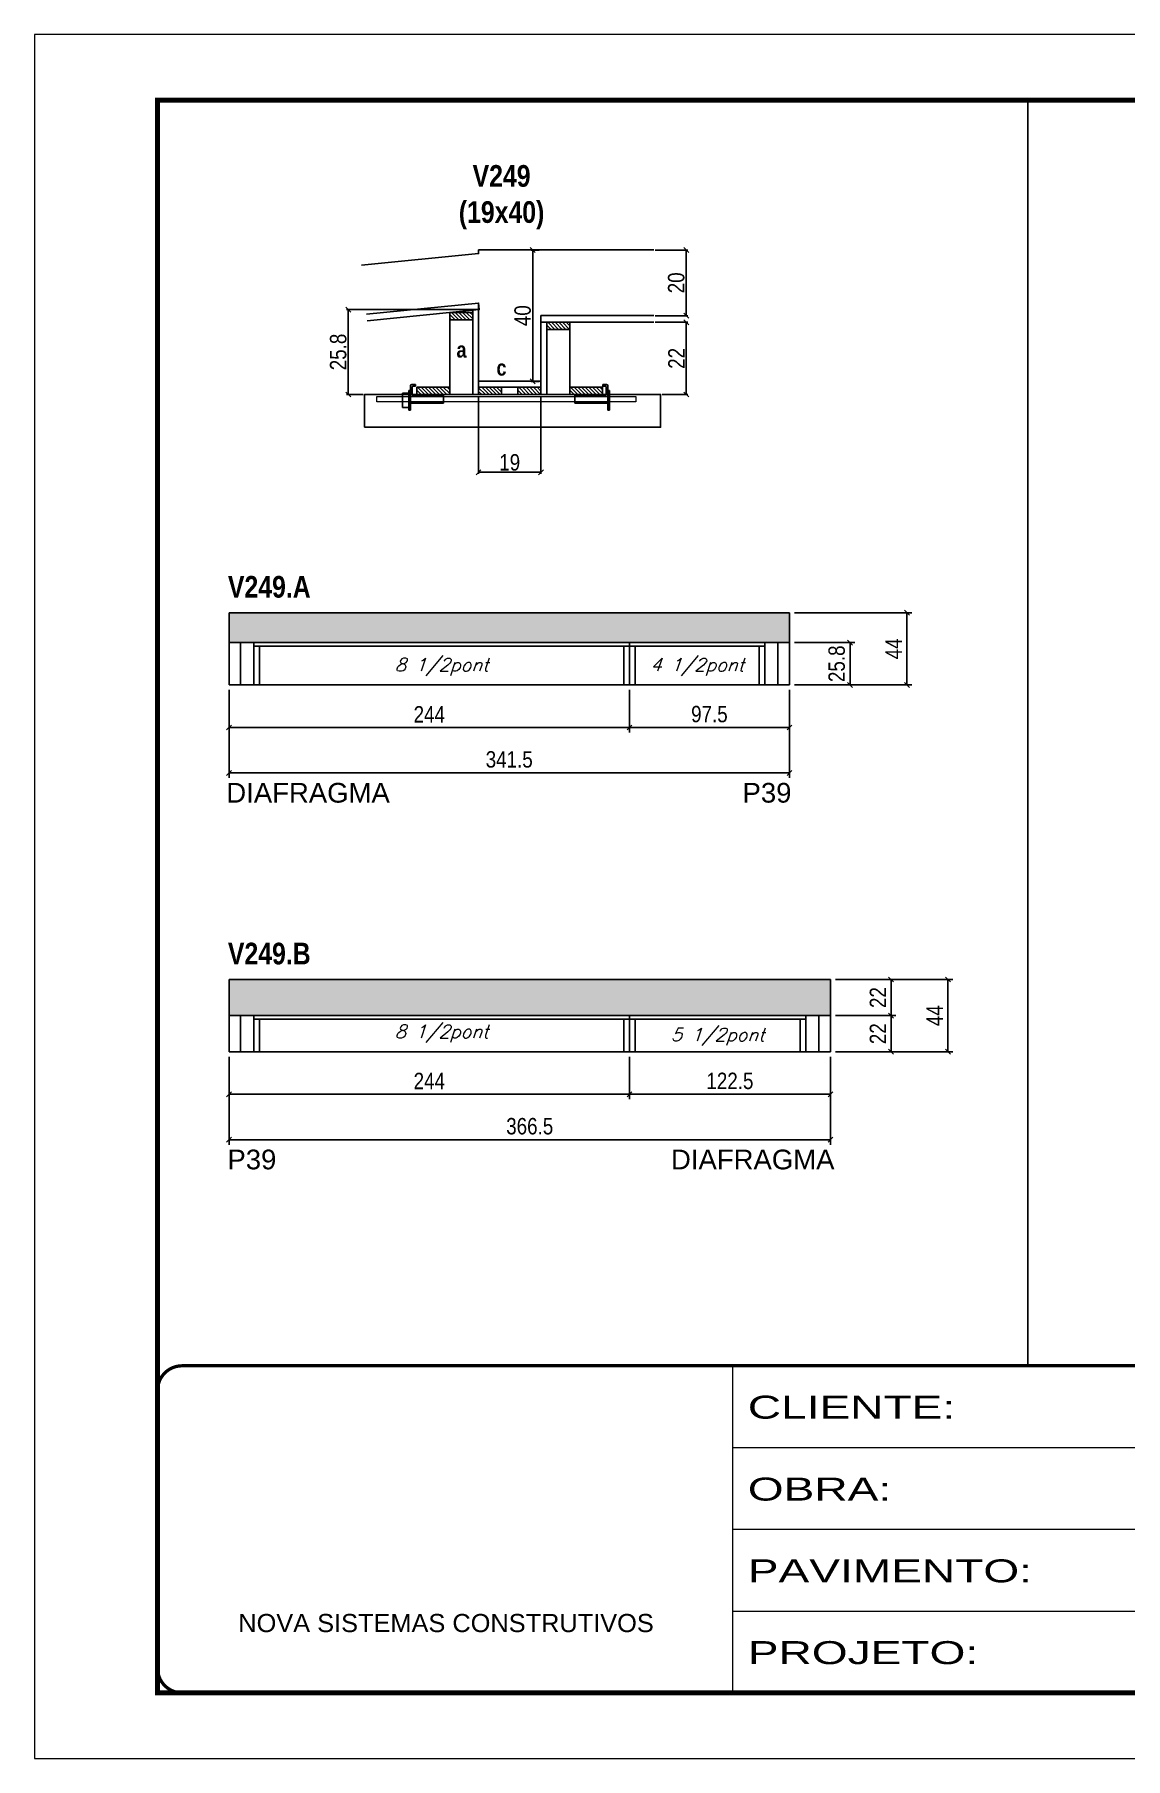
# Model space of a CAD drawing. Extents: x 3309 to 9590, y -2522 to 15424.
# Drawn here: x 6493 to 7158, y 8964 to 10014 of the extents above; entities that cross this region are included whole.
import ezdxf

# ---------------------------------------------------------------- set-up
doc = ezdxf.new("R2010")
doc.units = 0
doc.linetypes.add('CONTINUO', pattern=[0])
doc.linetypes.add('DASHED', pattern=[0.75, 0.5, -0.25])
for name, color, linetype in [('5', 5, 'Continuous'), ('barrote', 251, 'Continuous'), ('COTA', 241, 'Continuous'), ('detalhes', 4, 'Continuous'), ('NOMENCLATURA', 7, 'Continuous'), ('Painéis', 200, 'Continuous'), ('presilha', 1, 'Continuous'), ('SARR_2.2x10', 60, 'Continuous'), ('SARR_2.2x7', 40, 'Continuous'), ('SARR_3.5x7', 81, 'Continuous'), ('texto', 7, 'Continuous')]:
    doc.layers.add(name, color=color, linetype=linetype)
for name, color, linetype, lineweight in [('CONCRETO', 251, 'Continuous', 25), ('Folhas', 255, 'Continuous', 9), ('SARRAFO DE PRESSAO', 251, 'DASHED', 9), ('SCO-___-LAJ', 2, 'Continuous', 0)]:
    doc.layers.add(name, color=color, linetype=linetype, lineweight=lineweight)
doc.styles.add('ARIAL', font='arial.ttf')
doc.styles.add('COTA TECNICA', font='techl___.ttf', dxfattribs={"height": 10})
doc.styles.add('COTA TECNICA 2X', font='techl___.ttf', dxfattribs={"height": 10})
doc.styles.add('Romans', font='romans.shx')
doc.styles.get("Standard").update_dxf_attribs({"font": 'arial.ttf'})
doc.styles.add('TECNICA', font='techb___.ttf', dxfattribs={"height": 10})
doc.styles.add('Tecnologia', font='')
doc.styles.get('Tecnologia').set_extended_font_data('Forgotten Futurist')
doc.dimstyles.new('PAINEL', dxfattribs={"dimtxt": 10, "dimasz": 3, "dimexe": 3, "dimexo": 3, "dimgap": 3, "dimtad": 1, "dimdec": 1, "dimzin": 12, "dimdsep": 46, "dimtxsty": 'COTA TECNICA', "dimblk1": 'OBLIQUE', "dimblk2": 'OBLIQUE', "dimsah": 1, "dimcen": 0.9, "dimclrd": 4, "dimclre": 4, "dimclrt": 240, "dimadec": 1, "dimazin": 3, "dimtfac": 1, "dimtdec": 1, "dimtmove": 0, "dimatfit": 3, "dimfxl": 1, "dimtolj": 1, "dimtzin": 12, "dimarcsym": 0})
doc.dimstyles.new('SECAO', dxfattribs={"dimscale": 0.333333, "dimtxt": 5, "dimasz": 9, "dimexe": 3, "dimexo": 3, "dimgap": 3, "dimtad": 1, "dimdec": 1, "dimlfac": 0.5, "dimzin": 12, "dimdsep": 46, "dimtxsty": 'COTA TECNICA 2X', "dimblk1": 'OBLIQUE', "dimblk2": 'OBLIQUE', "dimsah": 1, "dimcen": 0.9, "dimclrd": 4, "dimclre": 4, "dimclrt": 240, "dimadec": 1, "dimazin": 3, "dimtfac": 1, "dimtdec": 1, "dimtmove": 0, "dimatfit": 3, "dimfxl": 1, "dimtolj": 1, "dimtzin": 12, "dimarcsym": 0})
pattern_1 = [(135, (39999.0808, -113717.8474), (-1.122532015, -1.122532015), [])]

# ---------------------------------------------------------------- blocks, each defined once
blk = doc.blocks.new('9999999999')
at = {"color": 30, "linetype": 'CONTINUO'}
for p, q in [((98564.6, 34230.2), (98564.6, 34429.4)), ((98564.6, 34379.6), (99584, 34379.6)), ((98564.6, 34329.8), (99488, 34329.8)), ((98564.6, 34280), (99488, 34280))]:
    blk.add_line(p, q, dxfattribs=at)
at = {"color": 30, "linetype": 'CONTINUO', "const_width": 2}
blk.add_lwpolyline([(99584, 34230.2), (99584, 34414.4, 0.414214), (99569, 34429.4), (98229, 34429.4, 0.414214), (98214, 34414.4), (98214, 34245.2, 0.414214), (98229, 34230.2), (99584, 34230.2)], format="xyb", dxfattribs=at)
at = {"layer": 'Folhas'}
blk.add_lwpolyline([(98139, 34190.2), (99624, 34190.2), (99624, 35240.2), (98139, 35240.2)], close=True, dxfattribs=at)
at = {"layer": 'Folhas', "color": 30, "const_width": 3}
blk.add_lwpolyline([(98214, 34230.2), (99584, 34230.2), (99584, 35200.2), (98214, 35200.2)], close=True, dxfattribs=at)
at = {"color": 7, "linetype": 'Continuous', "ltscale": 5, "style": 'ARIAL'}
blk.add_text('NOVA SISTEMAS CONSTRUTIVOS', height=11.059, dxfattribs=at).set_placement((98263.2, 34267.2))
at = {"layer": 'Folhas', "color": 7, "style": 'Tecnologia', "width": 1.5}
for s, p in [('CLIENTE:', (98573.7, 34397.2)), ('OBRA:', (98573.7, 34347.3)), ('PAVIMENTO:', (98573.7, 34297.5)), ('PROJETO:', (98573.7, 34247.7))]:
    blk.add_text(s, height=14, dxfattribs=at).set_placement(p)
blk = doc.blocks.new('_Oblique')
at = {"color": 0, "linetype": 'ByBlock', "lineweight": -2}
blk.add_line((-0.5, -0.5), (0.5, 0.5), dxfattribs=at)
blk = doc.blocks.new('*D585')
at = {"layer": 'COTA', "color": 4, "lineweight": -2, "transparency": 16777216}
for p, q in [((6763.5, 9793.3), (6763.5, 9745.9)), ((6801.5, 9793.3), (6801.5, 9745.9)), ((6801.5, 9746.9), (6763.5, 9746.9))]:
    blk.add_line(p, q, dxfattribs=at)
at = {"layer": 'Defpoints', "color": 0, "transparency": 16777216}
for p in [(6763.5, 9794.3), (6801.5, 9794.3), (6763.5, 9746.9)]:
    blk.add_point(p, dxfattribs=at)
at = {"layer": 'COTA', "color": 4, "lineweight": -2, "transparency": 16777216, "xscale": 3, "yscale": 3, "zscale": 3, "rotation": 180}
blk.add_blockref('_Oblique', (6763.5, 9746.9), dxfattribs=at)
at = {"layer": 'COTA', "color": 4, "lineweight": -2, "transparency": 16777216, "xscale": 3, "yscale": 3, "zscale": 3}
blk.add_blockref('_Oblique', (6801.5, 9746.9), dxfattribs=at)
at = {"layer": 'COTA', "color": 240, "transparency": 16777216, "insert": (6782.5, 9752.9), "char_height": 10, "attachment_point": 5, "style": 'COTA TECNICA 2X'}
blk.add_mtext('\\A1;19', dxfattribs=at)
blk = doc.blocks.new('PRESILHA METÁLICA 1')
at = {"layer": 'presilha'}
for p, q in [((7.5, 10.6), (7.5, 19.9)), ((12, 21), (8.6, 21)), ((9, 11.6), (9, 18.9)), ((12, 19.5), (9.6, 19.5)), ((12, 21), (12, 19.5)), ((0, 13), (6, 13)), ((0, 13), (0, 0)), ((6, 0), (0, 0)), ((6, 15.5), (7.5, 15.5)), ((6, -2.5), (6, 15.5)), ((6, 13), (6, 0)), ((7.5, 15.5), (7.5, -2.5)), ((37.5, 4.1), (7.5, 4.1)), ((37.5, 11), (9.6, 11)), ((37.5, 11), (37.5, 4.1)), ((7.5, -2.5), (6, -2.5))]:
    blk.add_line(p, q, dxfattribs=at)
for centre, radius, start, end in [((8.6, 19.9), 1.14, 90, 180), ((9.6, 18.9), 0.57, 90, 180), ((9.6, 11.6), 0.57, 180, 270)]:
    blk.add_arc(centre, radius, start, end, dxfattribs=at)
blk = doc.blocks.new('PRESILHA METÁLICA 2')
at = {"layer": 'presilha'}
for p, q in [((-5.2, 23.5), (-5.2, 22)), ((-5.2, 23.5), (-1.9, 23.5)), ((-5.2, 22), (-2.8, 22)), ((-2.2, 14.1), (-2.2, 21.4)), ((0.8, 18), (-0.8, 18)), ((-0.8, 18), (-0.8, 0)), ((-0.8, 14.6), (-0.8, 22.4)), ((0.8, 0), (0.8, 18)), ((-30.8, 13.5), (-30.8, 6.6)), ((-30.8, 13.5), (-2.8, 13.5)), ((-30.8, 6.6), (-0.8, 6.6)), ((-0.8, 0), (0.8, 0))]:
    blk.add_line(p, q, dxfattribs=at)
for centre, radius, start, end in [((-2.8, 21.4), 0.57, 0, 90), ((-1.9, 22.4), 1.14, 0, 90), ((-2.8, 14.1), 0.57, 270, 0)]:
    blk.add_arc(centre, radius, start, end, dxfattribs=at)
blk = doc.blocks.new('*D586')
at = {"layer": 'COTA', "color": 4, "lineweight": -2, "transparency": 16777216}
for p, q in [((6800.5, 9882.3), (6795.5, 9882.3)), ((6796.5, 9802.3), (6796.5, 9882.3)), ((6800.5, 9802.3), (6795.5, 9802.3))]:
    blk.add_line(p, q, dxfattribs=at)
at = {"layer": 'Defpoints', "color": 0, "transparency": 16777216}
for p in [(6796.5, 9882.3), (6801.5, 9882.3), (6801.5, 9802.3)]:
    blk.add_point(p, dxfattribs=at)
at = {"layer": 'COTA', "color": 4, "lineweight": -2, "transparency": 16777216, "xscale": 3, "yscale": 3, "zscale": 3}
for p, rotation in [((6796.5, 9882.3), 90), ((6796.5, 9802.3), 270)]:
    blk.add_blockref('_Oblique', p, dxfattribs=dict(at, rotation=rotation))
at = {"layer": 'COTA', "color": 240, "transparency": 16777216, "insert": (6790.4, 9842.3), "char_height": 10, "attachment_point": 5, "rotation": 90, "style": 'COTA TECNICA 2X'}
blk.add_mtext('\\A1;40', dxfattribs=at)
blk = doc.blocks.new('*D587')
at = {"layer": 'COTA', "color": 4, "lineweight": -2, "transparency": 16777216}
for p, q in [((6871.2, 9838.3), (6891.1, 9838.3)), ((6890.1, 9794.3), (6890.1, 9838.3)), ((6875.4, 9794.3), (6891.1, 9794.3))]:
    blk.add_line(p, q, dxfattribs=at)
at = {"layer": 'Defpoints', "color": 0, "transparency": 16777216}
for p in [(6870.2, 9838.3), (6890.1, 9838.3), (6874.4, 9794.3)]:
    blk.add_point(p, dxfattribs=at)
at = {"layer": 'COTA', "color": 4, "lineweight": -2, "transparency": 16777216, "xscale": 3, "yscale": 3, "zscale": 3}
for p, rotation in [((6890.1, 9838.3), 90), ((6890.1, 9794.3), 270)]:
    blk.add_blockref('_Oblique', p, dxfattribs=dict(at, rotation=rotation))
at = {"layer": 'COTA', "color": 240, "transparency": 16777216, "insert": (6884.1, 9816.3), "char_height": 10, "attachment_point": 5, "rotation": 90, "style": 'COTA TECNICA 2X'}
blk.add_mtext('\\A1;22', dxfattribs=at)
blk = doc.blocks.new('*D588')
at = {"layer": 'COTA', "color": 4, "lineweight": -2, "transparency": 16777216}
for p, q in [((6871.2, 9882.3), (6891.1, 9882.3)), ((6890.1, 9842.3), (6890.1, 9882.3)), ((6871.2, 9842.3), (6891.1, 9842.3))]:
    blk.add_line(p, q, dxfattribs=at)
at = {"layer": 'Defpoints', "color": 0, "transparency": 16777216}
for p in [(6870.2, 9882.3), (6890.1, 9882.3), (6870.2, 9842.3)]:
    blk.add_point(p, dxfattribs=at)
at = {"layer": 'COTA', "color": 4, "lineweight": -2, "transparency": 16777216, "xscale": 3, "yscale": 3, "zscale": 3}
for p, rotation in [((6890.1, 9882.3), 90), ((6890.1, 9842.3), 270)]:
    blk.add_blockref('_Oblique', p, dxfattribs=dict(at, rotation=rotation))
at = {"layer": 'COTA', "color": 240, "transparency": 16777216, "insert": (6884, 9862.3), "char_height": 10, "attachment_point": 5, "rotation": 90, "style": 'COTA TECNICA 2X'}
blk.add_mtext('\\A1;20', dxfattribs=at)
blk = doc.blocks.new('*D589')
at = {"layer": 'COTA', "color": 4, "lineweight": -2, "transparency": 16777216}
for p, q in [((6762.5, 9846), (6683.1, 9846)), ((6684.1, 9794.3), (6684.1, 9846)), ((6693.1, 9794.3), (6683.1, 9794.3))]:
    blk.add_line(p, q, dxfattribs=at)
at = {"layer": 'Defpoints', "color": 0, "transparency": 16777216}
for p in [(6684.1, 9846), (6763.5, 9846), (6694.1, 9794.3)]:
    blk.add_point(p, dxfattribs=at)
at = {"layer": 'COTA', "color": 4, "lineweight": -2, "transparency": 16777216, "xscale": 3, "yscale": 3, "zscale": 3}
for p, rotation in [((6684.1, 9846), 90), ((6684.1, 9794.3), 270)]:
    blk.add_blockref('_Oblique', p, dxfattribs=dict(at, rotation=rotation))
at = {"layer": 'COTA', "color": 240, "transparency": 16777216, "insert": (6678, 9820.2), "char_height": 10, "attachment_point": 5, "rotation": 90, "style": 'COTA TECNICA 2X'}
blk.add_mtext('\\A1;25.8', dxfattribs=at)
blk = doc.blocks.new('*D590')
at = {"layer": 'COTA', "color": 4, "linetype": 'ByBlock', "lineweight": -2, "transparency": 16777216}
for p, q in [((6855.5, 9614.4), (6855.5, 9588.5)), ((6953, 9614.4), (6953, 9588.5)), ((6953, 9591.5), (6855.5, 9591.5))]:
    blk.add_line(p, q, dxfattribs=at)
at = {"layer": 'Defpoints', "color": 0, "linetype": 'ByBlock', "transparency": 16777216}
for p in [(6855.5, 9617.4), (6953, 9617.4), (6855.5, 9591.5)]:
    blk.add_point(p, dxfattribs=at)
at = {"layer": 'COTA', "color": 4, "linetype": 'ByBlock', "lineweight": -2, "transparency": 16777216, "xscale": 3, "yscale": 3, "zscale": 3, "rotation": 180}
blk.add_blockref('_Oblique', (6855.5, 9591.5), dxfattribs=at)
at = {"layer": 'COTA', "color": 4, "linetype": 'ByBlock', "lineweight": -2, "transparency": 16777216, "xscale": 3, "yscale": 3, "zscale": 3}
blk.add_blockref('_Oblique', (6953, 9591.5), dxfattribs=at)
at = {"layer": 'COTA', "color": 240, "linetype": 'ByBlock', "transparency": 16777216, "insert": (6904.2, 9599.6), "char_height": 10, "attachment_point": 5, "style": 'COTA TECNICA'}
blk.add_mtext('\\A1;97.5', dxfattribs=at)
blk = doc.blocks.new('*D591')
at = {"layer": 'COTA', "color": 4, "linetype": 'ByBlock', "lineweight": -2, "transparency": 16777216}
for p, q in [((6611.5, 9614.4), (6611.5, 9588.5)), ((6855.5, 9614.4), (6855.5, 9588.5)), ((6855.5, 9591.5), (6611.5, 9591.5))]:
    blk.add_line(p, q, dxfattribs=at)
at = {"layer": 'Defpoints', "color": 0, "linetype": 'ByBlock', "transparency": 16777216}
for p in [(6611.5, 9617.4), (6855.5, 9617.4), (6611.5, 9591.5)]:
    blk.add_point(p, dxfattribs=at)
at = {"layer": 'COTA', "color": 4, "linetype": 'ByBlock', "lineweight": -2, "transparency": 16777216, "xscale": 3, "yscale": 3, "zscale": 3, "rotation": 180}
blk.add_blockref('_Oblique', (6611.5, 9591.5), dxfattribs=at)
at = {"layer": 'COTA', "color": 4, "linetype": 'ByBlock', "lineweight": -2, "transparency": 16777216, "xscale": 3, "yscale": 3, "zscale": 3}
blk.add_blockref('_Oblique', (6855.5, 9591.5), dxfattribs=at)
at = {"layer": 'COTA', "color": 240, "linetype": 'ByBlock', "transparency": 16777216, "insert": (6733.5, 9599.5), "char_height": 10, "attachment_point": 5, "style": 'COTA TECNICA'}
blk.add_mtext('\\A1;244', dxfattribs=at)
blk = doc.blocks.new('*D592')
at = {"layer": 'COTA', "color": 4, "linetype": 'ByBlock', "lineweight": -2, "transparency": 16777216}
for p, q in [((6611.5, 9614.4), (6611.5, 9560.8)), ((6953, 9614.4), (6953, 9560.8)), ((6953, 9563.8), (6611.5, 9563.8))]:
    blk.add_line(p, q, dxfattribs=at)
at = {"layer": 'Defpoints', "color": 0, "linetype": 'ByBlock', "transparency": 16777216}
for p in [(6611.5, 9617.4), (6953, 9617.4), (6611.5, 9563.8)]:
    blk.add_point(p, dxfattribs=at)
at = {"layer": 'COTA', "color": 4, "linetype": 'ByBlock', "lineweight": -2, "transparency": 16777216, "xscale": 3, "yscale": 3, "zscale": 3, "rotation": 180}
blk.add_blockref('_Oblique', (6611.5, 9563.8), dxfattribs=at)
at = {"layer": 'COTA', "color": 4, "linetype": 'ByBlock', "lineweight": -2, "transparency": 16777216, "xscale": 3, "yscale": 3, "zscale": 3}
blk.add_blockref('_Oblique', (6953, 9563.8), dxfattribs=at)
at = {"layer": 'COTA', "color": 240, "linetype": 'ByBlock', "transparency": 16777216, "insert": (6782.2, 9572), "char_height": 10, "attachment_point": 5, "style": 'COTA TECNICA'}
blk.add_mtext('\\A1;341.5', dxfattribs=at)
blk = doc.blocks.new('*D593')
at = {"layer": 'COTA', "color": 4, "lineweight": -2, "transparency": 16777216}
for p, q in [((6956, 9643.2), (6992.9, 9643.2)), ((6989.9, 9643.2), (6989.9, 9617.4)), ((6956, 9617.4), (6992.9, 9617.4))]:
    blk.add_line(p, q, dxfattribs=at)
at = {"layer": 'Defpoints', "color": 0, "transparency": 16777216}
for p in [(6953, 9643.2), (6953, 9617.4), (6989.9, 9617.4)]:
    blk.add_point(p, dxfattribs=at)
at = {"layer": 'COTA', "color": 4, "lineweight": -2, "transparency": 16777216, "xscale": 3, "yscale": 3, "zscale": 3}
for p, rotation in [((6989.9, 9643.2), 90), ((6989.9, 9617.4), 270)]:
    blk.add_blockref('_Oblique', p, dxfattribs=dict(at, rotation=rotation))
at = {"layer": 'COTA', "color": 240, "transparency": 16777216, "insert": (6981.8, 9630.3), "char_height": 10, "attachment_point": 5, "rotation": 90, "style": 'COTA TECNICA'}
blk.add_mtext('\\A1;25.8', dxfattribs=at)
blk = doc.blocks.new('*D594')
at = {"layer": 'COTA', "color": 4, "lineweight": -2, "transparency": 16777216}
for p, q in [((6956, 9661.4), (7027.6, 9661.4)), ((7024.6, 9617.4), (7024.6, 9661.4)), ((6956, 9617.4), (7027.6, 9617.4))]:
    blk.add_line(p, q, dxfattribs=at)
at = {"layer": 'Defpoints', "color": 0, "transparency": 16777216}
for p in [(6953, 9661.4), (7024.6, 9661.4), (6953, 9617.4)]:
    blk.add_point(p, dxfattribs=at)
at = {"layer": 'COTA', "color": 4, "lineweight": -2, "transparency": 16777216, "xscale": 3, "yscale": 3, "zscale": 3}
for p, rotation in [((7024.6, 9661.4), 90), ((7024.6, 9617.4), 270)]:
    blk.add_blockref('_Oblique', p, dxfattribs=dict(at, rotation=rotation))
at = {"layer": 'COTA', "color": 240, "transparency": 16777216, "insert": (7016.5, 9639.4), "char_height": 10, "attachment_point": 5, "rotation": 90, "style": 'COTA TECNICA'}
blk.add_mtext('\\A1;44', dxfattribs=at)
blk = doc.blocks.new('*D595')
at = {"layer": 'COTA', "color": 4, "linetype": 'ByBlock', "lineweight": -2, "transparency": 16777216}
for p, q in [((6855.5, 9391), (6855.5, 9365.1)), ((6978, 9391), (6978, 9365.1)), ((6978, 9368.1), (6855.5, 9368.1))]:
    blk.add_line(p, q, dxfattribs=at)
at = {"layer": 'Defpoints', "color": 0, "linetype": 'ByBlock', "transparency": 16777216}
for p in [(6855.5, 9394), (6978, 9394), (6855.5, 9368.1)]:
    blk.add_point(p, dxfattribs=at)
at = {"layer": 'COTA', "color": 4, "linetype": 'ByBlock', "lineweight": -2, "transparency": 16777216, "xscale": 3, "yscale": 3, "zscale": 3, "rotation": 180}
blk.add_blockref('_Oblique', (6855.5, 9368.1), dxfattribs=at)
at = {"layer": 'COTA', "color": 4, "linetype": 'ByBlock', "lineweight": -2, "transparency": 16777216, "xscale": 3, "yscale": 3, "zscale": 3}
blk.add_blockref('_Oblique', (6978, 9368.1), dxfattribs=at)
at = {"layer": 'COTA', "color": 240, "linetype": 'ByBlock', "transparency": 16777216, "insert": (6916.7, 9376.2), "char_height": 10, "attachment_point": 5, "style": 'COTA TECNICA'}
blk.add_mtext('\\A1;122.5', dxfattribs=at)
blk = doc.blocks.new('*D596')
at = {"layer": 'COTA', "color": 4, "linetype": 'ByBlock', "lineweight": -2, "transparency": 16777216}
for p, q in [((6611.5, 9391), (6611.5, 9365.1)), ((6855.5, 9391), (6855.5, 9365.1)), ((6855.5, 9368.1), (6611.5, 9368.1))]:
    blk.add_line(p, q, dxfattribs=at)
at = {"layer": 'Defpoints', "color": 0, "linetype": 'ByBlock', "transparency": 16777216}
for p in [(6611.5, 9394), (6855.5, 9394), (6611.5, 9368.1)]:
    blk.add_point(p, dxfattribs=at)
at = {"layer": 'COTA', "color": 4, "linetype": 'ByBlock', "lineweight": -2, "transparency": 16777216, "xscale": 3, "yscale": 3, "zscale": 3, "rotation": 180}
blk.add_blockref('_Oblique', (6611.5, 9368.1), dxfattribs=at)
at = {"layer": 'COTA', "color": 4, "linetype": 'ByBlock', "lineweight": -2, "transparency": 16777216, "xscale": 3, "yscale": 3, "zscale": 3}
blk.add_blockref('_Oblique', (6855.5, 9368.1), dxfattribs=at)
at = {"layer": 'COTA', "color": 240, "linetype": 'ByBlock', "transparency": 16777216, "insert": (6733.5, 9376.2), "char_height": 10, "attachment_point": 5, "style": 'COTA TECNICA'}
blk.add_mtext('\\A1;244', dxfattribs=at)
blk = doc.blocks.new('*D597')
at = {"layer": 'COTA', "color": 4, "linetype": 'ByBlock', "lineweight": -2, "transparency": 16777216}
for p, q in [((6611.5, 9391), (6611.5, 9337.4)), ((6978, 9391), (6978, 9337.4)), ((6978, 9340.4), (6611.5, 9340.4))]:
    blk.add_line(p, q, dxfattribs=at)
at = {"layer": 'Defpoints', "color": 0, "linetype": 'ByBlock', "transparency": 16777216}
for p in [(6611.5, 9394), (6978, 9394), (6611.5, 9340.4)]:
    blk.add_point(p, dxfattribs=at)
at = {"layer": 'COTA', "color": 4, "linetype": 'ByBlock', "lineweight": -2, "transparency": 16777216, "xscale": 3, "yscale": 3, "zscale": 3, "rotation": 180}
blk.add_blockref('_Oblique', (6611.5, 9340.4), dxfattribs=at)
at = {"layer": 'COTA', "color": 4, "linetype": 'ByBlock', "lineweight": -2, "transparency": 16777216, "xscale": 3, "yscale": 3, "zscale": 3}
blk.add_blockref('_Oblique', (6978, 9340.4), dxfattribs=at)
at = {"layer": 'COTA', "color": 240, "linetype": 'ByBlock', "transparency": 16777216, "insert": (6794.7, 9348.6), "char_height": 10, "attachment_point": 5, "style": 'COTA TECNICA'}
blk.add_mtext('\\A1;366.5', dxfattribs=at)
blk = doc.blocks.new('*D598')
at = {"layer": 'COTA', "color": 4, "lineweight": -2, "transparency": 16777216}
for p, q in [((6981, 9416), (7017.9, 9416)), ((7014.9, 9416), (7014.9, 9394)), ((6981, 9394), (7017.9, 9394))]:
    blk.add_line(p, q, dxfattribs=at)
at = {"layer": 'Defpoints', "color": 0, "transparency": 16777216}
for p in [(6978, 9416), (6978, 9394), (7014.9, 9394)]:
    blk.add_point(p, dxfattribs=at)
at = {"layer": 'COTA', "color": 4, "lineweight": -2, "transparency": 16777216, "xscale": 3, "yscale": 3, "zscale": 3}
for p, rotation in [((7014.9, 9416), 90), ((7014.9, 9394), 270)]:
    blk.add_blockref('_Oblique', p, dxfattribs=dict(at, rotation=rotation))
at = {"layer": 'COTA', "color": 240, "transparency": 16777216, "insert": (7006.9, 9405), "char_height": 10, "attachment_point": 5, "rotation": 90, "style": 'COTA TECNICA'}
blk.add_mtext('\\A1;22', dxfattribs=at)
blk = doc.blocks.new('*D599')
at = {"layer": 'COTA', "color": 4, "lineweight": -2, "transparency": 16777216}
for p, q in [((6981, 9438), (7017.9, 9438)), ((7014.9, 9416), (7014.9, 9438)), ((6981, 9416), (7017.9, 9416))]:
    blk.add_line(p, q, dxfattribs=at)
at = {"layer": 'Defpoints', "color": 0, "transparency": 16777216}
for p in [(6978, 9438), (7014.9, 9438), (6978, 9416)]:
    blk.add_point(p, dxfattribs=at)
at = {"layer": 'COTA', "color": 4, "lineweight": -2, "transparency": 16777216, "xscale": 3, "yscale": 3, "zscale": 3}
for p, rotation in [((7014.9, 9438), 90), ((7014.9, 9416), 270)]:
    blk.add_blockref('_Oblique', p, dxfattribs=dict(at, rotation=rotation))
at = {"layer": 'COTA', "color": 240, "transparency": 16777216, "insert": (7006.9, 9427), "char_height": 10, "attachment_point": 5, "rotation": 90, "style": 'COTA TECNICA'}
blk.add_mtext('\\A1;22', dxfattribs=at)
blk = doc.blocks.new('*D600')
at = {"layer": 'COTA', "color": 4, "lineweight": -2, "transparency": 16777216}
for p, q in [((6981, 9438), (7052.6, 9438)), ((7049.6, 9394), (7049.6, 9438)), ((6981, 9394), (7052.6, 9394))]:
    blk.add_line(p, q, dxfattribs=at)
at = {"layer": 'Defpoints', "color": 0, "transparency": 16777216}
for p in [(6978, 9438), (7049.6, 9438), (6978, 9394)]:
    blk.add_point(p, dxfattribs=at)
at = {"layer": 'COTA', "color": 4, "lineweight": -2, "transparency": 16777216, "xscale": 3, "yscale": 3, "zscale": 3}
for p, rotation in [((7049.6, 9438), 90), ((7049.6, 9394), 270)]:
    blk.add_blockref('_Oblique', p, dxfattribs=dict(at, rotation=rotation))
at = {"layer": 'COTA', "color": 240, "transparency": 16777216, "insert": (7041.5, 9416), "char_height": 10, "attachment_point": 5, "rotation": 90, "style": 'COTA TECNICA'}
blk.add_mtext('\\A1;44', dxfattribs=at)

msp = doc.modelspace()

# ---------------------------------------------------------------- hatches: boundary and pattern name
at = {"layer": 'COTA'}
h = msp.add_hatch(dxfattribs=at)
h.set_pattern_fill('AR-CONC', color=256, scale=0.03)
h.set_pattern_definition([(50, (3138.543, 205.0127), (5.46554, -0.4781726), [0.5715, -6.2865]), (355, (3138.543, 205.013), (-1.0573026, 5.7317054), [0.4572, -5.0292175]), (100.451445, (3138.9983, 204.973), (4.4082374, 5.2535326), [0.4857003, -5.3427073]), (46.1842, (3138.543, 206.537), (8.1323712, -1.26127), [0.85725, -9.42975]), (96.63556, (3139.2205, 206.432), (7.122124, 7.422784), [0.728551, -8.014068]), (351.18415, (3138.543, 206.537), (7.122124, 7.422784), [0.685799, -7.543792]), (21, (3139.305, 206.1557), (4.5484317, -3.067956), [0.5715, -6.2865]), (326, (3139.305, 206.156), (1.854061, 5.525639), [0.4572, -5.0292]), (71.451445, (3139.684, 205.9), (6.4024926, 2.457683), [0.4857003, -5.342698]), (37.5, (3138.5429, 205.0127), (0.0926581, 2.53665117), [0, -4.96824, 0, -5.1054, 0, -5.04825]), (7.5, (3138.5429, 205.0127), (2.0045899, 3.00541724), [0, -2.91084, 0, -4.85394, 0, -1.92405]), (327.5, (3136.8436, 205.0127), (4.06771786, -0.1718623), [0, -1.905, 0, -5.9436, 0, -7.8867]), (317.5, (3136.0816, 205.0127), (4.4438754, 0.7627947), [0, -2.4765, 0, -3.94716, 0, -5.6007])])
h.paths.add_polyline_path([(6611.48, 9661.38), (6611.48, 9643.18), (6952.98, 9643.18), (6952.98, 9661.38)])
h = msp.add_hatch(dxfattribs=at)
h.set_pattern_fill('AR-CONC', color=256, scale=0.03)
h.set_pattern_definition([(50, (3138.543, -26.139), (5.46554, -0.4781726), [0.5715, -6.2865]), (355, (3138.543, -26.139), (-1.0573026, 5.7317054), [0.4572, -5.0292175]), (100.451445, (3138.9983, -26.179), (4.4082374, 5.2535326), [0.4857003, -5.3427073]), (46.1842, (3138.543, -24.615), (8.1323712, -1.26127), [0.85725, -9.42975]), (96.63556, (3139.2205, -24.72), (7.122124, 7.422784), [0.728551, -8.014068]), (351.18415, (3138.543, -24.615), (7.122124, 7.422784), [0.685799, -7.543792]), (21, (3139.305, -24.996), (4.5484317, -3.067956), [0.5715, -6.2865]), (326, (3139.305, -24.996), (1.854061, 5.525639), [0.4572, -5.0292]), (71.451445, (3139.684, -25.2517), (6.4024926, 2.457683), [0.4857003, -5.342698]), (37.5, (3138.5429, -26.139), (0.0926581, 2.53665117), [0, -4.96824, 0, -5.1054, 0, -5.04825]), (7.5, (3138.5429, -26.139), (2.0045899, 3.00541724), [0, -2.91084, 0, -4.85394, 0, -1.92405]), (327.5, (3136.8436, -26.139), (4.06771786, -0.1718623), [0, -1.905, 0, -5.9436, 0, -7.8867]), (317.5, (3136.0816, -26.139), (4.4438754, 0.7627947), [0, -2.4765, 0, -3.94716, 0, -5.6007])])
h.paths.add_polyline_path([(6977.98, 9416.03), (6977.98, 9438.03), (6611.48, 9438.03), (6611.48, 9416.03)])
at = {"layer": 'SARR_2.2x10'}
h = msp.add_hatch(dxfattribs=at)
h.set_pattern_fill('ANSI31', color=256, scale=0.5, angle=90)
h.set_pattern_definition([(135, (39919.4808, -113717.8474), (-1.122532015, -1.122532015), [])])
h.paths.add_polyline_path([(6725.94, 9798.72), (6725.94, 9794.32), (6745.94, 9794.32), (6745.94, 9798.72)])
h = msp.add_hatch(dxfattribs=at)
h.set_pattern_fill('ANSI31', color=256, scale=0.5, angle=90)
h.set_pattern_definition([(135, (40012.6808, -113717.8474), (-1.122532015, -1.122532015), [])])
h.paths.add_polyline_path([(6819.14, 9798.72), (6819.14, 9794.32), (6839.14, 9794.32), (6839.14, 9798.72)])
at = {"layer": 'SARR_2.2x7'}
h = msp.add_hatch(dxfattribs=at)
h.set_pattern_fill('ANSI31', color=256, scale=0.5, angle=90)
h.set_pattern_definition([(135, (39933.4808, -113672.3468), (-1.122532015, -1.122532015), [])])
h.paths.add_polyline_path([(6759.94, 9844.22), (6759.94, 9839.82), (6745.94, 9839.82), (6745.94, 9844.22)])
h = msp.add_hatch(dxfattribs=at)
h.set_pattern_fill('ANSI31', color=256, scale=0.5, angle=90)
h.set_pattern_definition([(135, (39913.4808, -113678.2474), (-1.122532015, -1.122532015), [])])
h.paths.add_polyline_path([(6805.14, 9838.32), (6805.14, 9833.92), (6819.14, 9833.92), (6819.14, 9838.32)])
h = msp.add_hatch(dxfattribs=at)
h.set_pattern_fill('ANSI31', color=256, scale=0.5, angle=90)
h.set_pattern_definition(pattern_1)
h.paths.add_polyline_path([(6777.54, 9794.32), (6777.54, 9798.72), (6763.54, 9798.72), (6763.54, 9794.32)])
h = msp.add_hatch(dxfattribs=at)
h.set_pattern_fill('ANSI31', color=256, scale=0.5, angle=90)
h.set_pattern_definition(pattern_1)
h.paths.add_polyline_path([(6787.54, 9798.72), (6787.54, 9794.32), (6801.54, 9794.32), (6801.54, 9798.72)])

# ---------------------------------------------------------------- linework, layer by layer
at = {"layer": 'barrote'}
msp.add_lwpolyline([(6694.07, 9774.32), (6874.4, 9774.32), (6874.4, 9794.32), (6694.07, 9794.32)], close=True, dxfattribs=at)
at = {"layer": 'CONCRETO', "linetype": 'Continuous'}
for points in [[(6692.2, 9873.02), (6763.54, 9880.15), (6763.54, 9882.32), (6870.24, 9882.32)], [(6870.24, 9842.32), (6801.54, 9842.32), (6801.54, 9802.32), (6763.54, 9802.32), (6763.54, 9850), (6695.18, 9843.17)]]:
    msp.add_lwpolyline(points, dxfattribs=at)
at = {"layer": 'COTA'}
for p, q in [((7098.31, 9973.56), (7098.31, 9202.8)), ((6611.48, 9643.18), (6611.48, 9661.38)), ((6611.48, 9661.38), (6952.98, 9661.38)), ((6952.98, 9661.38), (6952.98, 9643.18)), ((6611.48, 9416.03), (6611.48, 9438.03)), ((6611.48, 9438.03), (6977.98, 9438.03)), ((6977.98, 9438.03), (6977.98, 9416.03))]:
    msp.add_line(p, q, dxfattribs=at)
at = {"layer": 'Painéis', "linetype": 'ByBlock'}
for p, q in [((6952.98, 9643.18), (6611.48, 9643.18)), ((6611.48, 9617.38), (6611.48, 9643.18)), ((6855.48, 9617.38), (6855.48, 9643.18)), ((6952.98, 9617.38), (6952.98, 9643.18)), ((6952.98, 9617.38), (6611.48, 9617.38)), ((6977.98, 9416.03), (6611.48, 9416.03)), ((6611.48, 9394.03), (6611.48, 9416.03)), ((6855.48, 9394.03), (6855.48, 9416.03)), ((6977.98, 9394.03), (6977.98, 9416.03)), ((6977.98, 9394.03), (6611.48, 9394.03))]:
    msp.add_line(p, q, dxfattribs=at)
at = {"layer": 'Painéis', "linetype": 'Continuous'}
for points in [[(6695.58, 9839.19), (6763.94, 9846.02), (6763.54, 9850), (6695.18, 9843.17)], [(6870.24, 9838.32), (6801.54, 9838.32), (6801.54, 9842.32), (6870.24, 9842.32)]]:
    msp.add_lwpolyline(points, dxfattribs=at)
for points in [[(6759.94, 9794.32), (6759.94, 9845.98), (6763.54, 9845.98), (6763.54, 9794.32)], [(6805.14, 9794.32), (6805.14, 9838.32), (6801.54, 9838.32), (6801.54, 9794.32)], [(6801.54, 9802.32), (6763.54, 9802.32), (6763.54, 9798.72), (6801.54, 9798.72)]]:
    msp.add_lwpolyline(points, close=True, dxfattribs=at)
at = {"layer": 'SARR_2.2x10'}
for points in [[(6725.94, 9798.72), (6745.94, 9798.72), (6745.94, 9794.32), (6725.94, 9794.32)], [(6819.14, 9798.72), (6839.14, 9798.72), (6839.14, 9794.32), (6819.14, 9794.32)]]:
    msp.add_lwpolyline(points, close=True, dxfattribs=at)
at = {"layer": 'SARR_2.2x7', "linetype": 'Continuous'}
for p, q in [((6618.48, 9617.38), (6618.48, 9643.18)), ((6855.48, 9640.98), (6626.48, 9640.98)), ((6937.98, 9640.98), (6855.48, 9640.98)), ((6945.98, 9617.38), (6945.98, 9643.18)), ((6618.48, 9394.03), (6618.48, 9416.03)), ((6855.48, 9413.83), (6626.48, 9413.83)), ((6962.98, 9413.83), (6855.48, 9413.83)), ((6970.98, 9394.03), (6970.98, 9416.03))]:
    msp.add_line(p, q, dxfattribs=at)
at = {"layer": 'SARR_2.2x7', "elevation": 0}
for points in [[(6745.94, 9844.22), (6759.94, 9844.22), (6759.94, 9839.82), (6745.94, 9839.82)], [(6819.14, 9838.32), (6805.14, 9838.32), (6805.14, 9833.92), (6819.14, 9833.92)]]:
    msp.add_lwpolyline(points, close=True, dxfattribs=at)
at = {"layer": 'SARR_2.2x7'}
for points in [[(6763.54, 9798.72), (6777.54, 9798.72), (6777.54, 9794.32), (6763.54, 9794.32)], [(6801.54, 9798.72), (6787.54, 9798.72), (6787.54, 9794.32), (6801.54, 9794.32)]]:
    msp.add_lwpolyline(points, close=True, dxfattribs=at)
at = {"layer": 'SARR_3.5x7'}
for p, q in [((6626.48, 9643.18), (6626.48, 9617.38)), ((6629.98, 9640.98), (6629.98, 9617.38)), ((6851.98, 9640.98), (6851.98, 9617.38)), ((6855.48, 9640.98), (6855.48, 9617.38)), ((6858.98, 9640.98), (6858.98, 9617.38)), ((6934.48, 9640.98), (6934.48, 9617.38)), ((6937.98, 9643.18), (6937.98, 9617.38)), ((6626.48, 9416.03), (6626.48, 9394.03)), ((6629.98, 9413.83), (6629.98, 9394.03)), ((6851.98, 9413.83), (6851.98, 9394.03)), ((6855.48, 9413.83), (6855.48, 9394.03)), ((6858.98, 9413.83), (6858.98, 9394.03)), ((6959.48, 9413.83), (6959.48, 9394.03)), ((6962.98, 9416.03), (6962.98, 9394.03))]:
    msp.add_line(p, q, dxfattribs=at)
for points in [[(6759.94, 9839.82), (6745.94, 9839.82), (6745.94, 9794.32), (6759.94, 9794.32)], [(6805.14, 9833.92), (6819.14, 9833.92), (6819.14, 9794.32), (6805.14, 9794.32)]]:
    msp.add_lwpolyline(points, close=True, dxfattribs=at)
at = {"layer": 'SCO-___-LAJ', "color": 1}
msp.add_lwpolyline([(6701.49, 9792.99), (6859.32, 9792.99), (6859.32, 9789.79), (6701.49, 9789.79)], close=True, dxfattribs=at)

# ---------------------------------------------------------------- block references
at = {"layer": 'presilha', "xscale": 0.6666666666666666, "yscale": 0.6666666666666666, "zscale": 0.6666666666666666}
for name, p in [('PRESILHA METÁLICA 1', (6717.07, 9786.36)), ('PRESILHA METÁLICA 2', (6842.82, 9784.69))]:
    msp.add_blockref(name, p, dxfattribs=at)
at = {"layer": 'SARRAFO DE PRESSAO', "color": 6, "linetype": 'ByBlock'}
msp.add_blockref('9999999999', (-91646.11, -25226.65), dxfattribs=at)

# ---------------------------------------------------------------- texts
at = {"layer": '5', "linetype": 'Continuous'}
for s, p in [('DIAFRAGMA', (6609.79, 9545.74)), ('P39', (6924.39, 9545.74)), ('P39', (6610.47, 9322.39)), ('DIAFRAGMA', (6880.79, 9322.39))]:
    msp.add_text(s, height=12, rotation=359.99996, dxfattribs=at).set_placement(p)
at = {"layer": 'detalhes', "style": 'TECNICA'}
for s, p in [('a', (6750.07, 9816.76)), ('c', (6774.43, 9805.79))]:
    msp.add_text(s, height=9.6, dxfattribs=at).set_placement(p)
at = {"layer": 'NOMENCLATURA', "style": 'TECNICA'}
for s, p in [('V249.A', (6610.76, 9670.56)), ('V249.B', (6610.76, 9447.21))]:
    msp.add_text(s, height=13.2, dxfattribs=at).set_placement(p)
at = {"layer": 'NOMENCLATURA', "insert": (6777.54, 9934.02), "char_height": 13.2, "attachment_point": 2, "style": 'TECNICA'}
msp.add_mtext_dynamic_manual_height_columns('V249\\P(19x40)', width=300.2766, gutter_width=1, heights=[0], dxfattribs=at)
at = {"layer": 'texto', "color": 2, "char_height": 8, "attachment_point": 5, "style": 'Romans'}
for s, insert in [('{\\Q19;\\C256;8 1/2pont}', (6740.98, 9628.38)), ('{\\Q19;\\C256;4 1/2pont}', (6896.73, 9628.38)), ('{\\Q19;\\C256;8 1/2pont}', (6740.98, 9405.03)), ('{\\Q19;\\C256;5 1/2pont}', (6909.23, 9403.13))]:
    msp.add_mtext(s, dxfattribs=dict(at, insert=insert))

# ---------------------------------------------------------------- dimensions: what is measured, and where the dimension line sits
at = {"layer": 'COTA'}
for base, p1, p2, dimstyle, picture, middle in [((6796.47, 9882.32), (6801.54, 9802.32), (6801.54, 9882.32), 'SECAO', '*D586', (6790.37, 9842.32)), ((6890.08, 9882.32), (6870.24, 9842.32), (6870.24, 9882.32), 'SECAO', '*D588', (6883.98, 9862.32)), ((6684.15, 9845.98), (6694.07, 9794.32), (6763.54, 9845.98), 'SECAO', '*D589', (6678.02, 9820.15)), ((6890.08, 9838.32), (6874.4, 9794.32), (6870.24, 9838.32), 'SECAO', '*D587', (6884.08, 9816.32)), ((7024.62, 9661.38), (6952.98, 9617.38), (6952.98, 9661.38), 'PAINEL', '*D594', (7016.55, 9639.38)), ((7014.88, 9438.03), (6977.98, 9416.03), (6977.98, 9438.03), 'PAINEL', '*D599', (7006.88, 9427.03)), ((7049.62, 9438.03), (6977.98, 9394.03), (6977.98, 9438.03), 'PAINEL', '*D600', (7041.55, 9416.03)), ((7014.88, 9394.03), (6977.98, 9416.03), (6977.98, 9394.03), 'PAINEL', '*D598', (7006.88, 9405.03))]:
    dim = msp.add_linear_dim(base=base, p1=p1, p2=p2, angle=90, dimstyle=dimstyle, dxfattribs=at)
    dim.commit()
    dim.dimension.update_dxf_attribs({"geometry": picture, "text_midpoint": middle})
for base, p1, p2, angle, dimstyle, picture, middle in [((6763.54, 9746.85), (6801.54, 9794.32), (6763.54, 9794.32), 180, 'SECAO', '*D585', (6782.54, 9746.85)), ((6989.88, 9617.38), (6952.98, 9643.18), (6952.98, 9617.38), 90, 'PAINEL', '*D593', (6989.88, 9630.28))]:
    dim = msp.add_linear_dim(base=base, p1=p1, p2=p2, angle=angle, dimstyle=dimstyle, dxfattribs=at)
    dim.commit()
    dim.dimension.update_dxf_attribs({"geometry": picture, "text_midpoint": middle, "dimtype": 160})
at = {"layer": 'COTA', "linetype": 'ByBlock'}
for base, p1, p2, picture, middle in [((6611.48, 9591.46), (6855.48, 9617.38), (6611.48, 9617.38), '*D591', (6733.48, 9599.54)), ((6611.48, 9368.11), (6855.48, 9394.03), (6611.48, 9394.03), '*D596', (6733.48, 9376.18))]:
    dim = msp.add_linear_dim(base=base, p1=p1, p2=p2, angle=180, dimstyle='PAINEL', override={"dimtmove": 1}, dxfattribs=at)
    dim.commit()
    dim.dimension.update_dxf_attribs({"geometry": picture, "text_midpoint": middle})
for base, p1, p2, picture, middle in [((6611.48, 9563.75), (6952.98, 9617.38), (6611.48, 9617.38), '*D592', (6782.23, 9571.97)), ((6855.48, 9591.46), (6952.98, 9617.38), (6855.48, 9617.38), '*D590', (6904.23, 9599.6)), ((6611.48, 9340.4), (6977.98, 9394.03), (6611.48, 9394.03), '*D597', (6794.73, 9348.62)), ((6855.48, 9368.11), (6977.98, 9394.03), (6855.48, 9394.03), '*D595', (6916.73, 9376.22))]:
    dim = msp.add_linear_dim(base=base, p1=p1, p2=p2, angle=180, dimstyle='PAINEL', dxfattribs=at)
    dim.commit()
    dim.dimension.update_dxf_attribs({"geometry": picture, "text_midpoint": middle})

doc.saveas('drawing.dxf')
